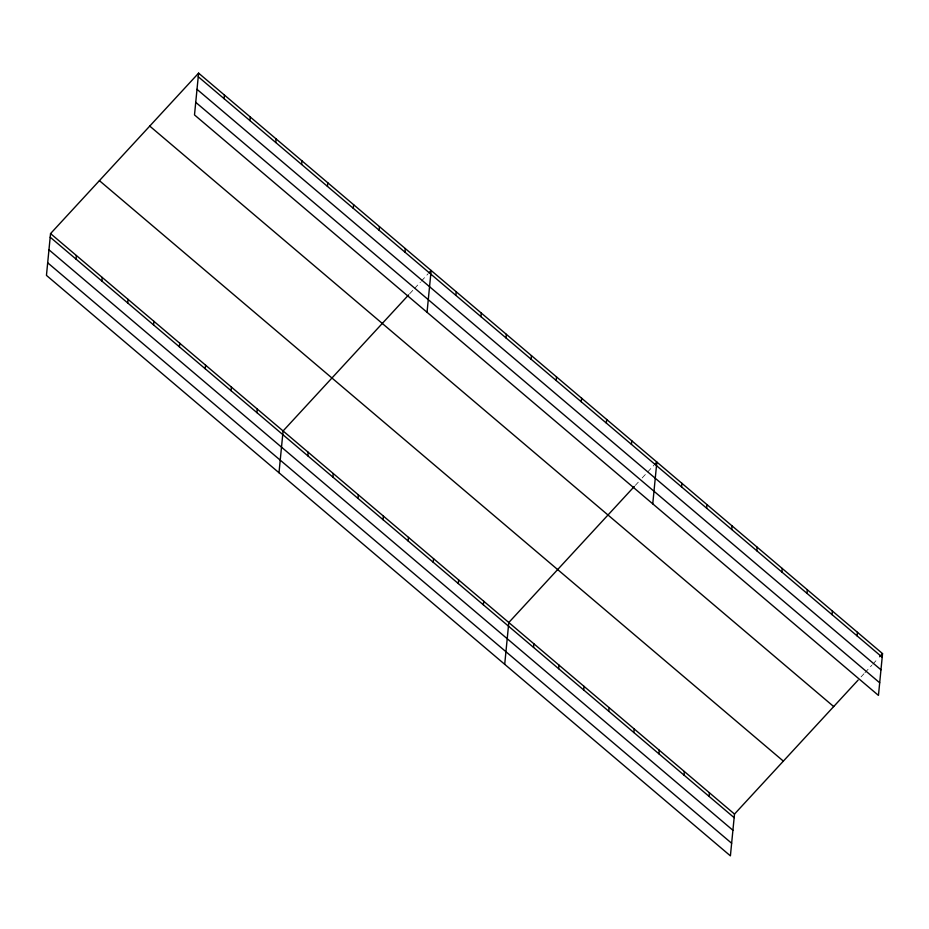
<?xml version="1.0" encoding="UTF-8"?>
<svg xmlns="http://www.w3.org/2000/svg" width="929" height="929" viewBox="0 0 929 929"><rect width="100%" height="100%" fill="white"/><g stroke="black" fill="none" stroke-linecap="round" stroke-linejoin="round"><path stroke-width="0.7" stroke-dasharray="4.64 3.48" d="M409.643 293.796L413.556 289.558M414.531 288.501L420.396 282.149M421.371 281.081L428.211 273.672M635.343 485.356L638.281 482.174M642.183 477.936L653.911 465.232M861.055 676.904L863.982 673.734M864.957 672.666L871.797 665.257M872.784 664.2L877.661 658.905"/><path stroke-width="1.39" d="M198.597 73.136L194.498 114.929L878.451 695.403L882.55 653.61L198.597 73.136L50.549 233.597L46.45 275.39L730.403 855.864L734.502 814.071L858.117 680.086M76.039 259.121L76.387 255.533M101.876 281.046L102.225 277.457M127.714 302.982L128.063 299.382M153.552 324.906L153.9 321.318M179.39 346.842L179.738 343.242M224.086 98.66L224.435 95.06M205.228 368.767L205.576 365.178M249.924 120.584L250.273 116.996M231.066 390.691L231.414 387.103M275.762 142.509L276.11 138.92M256.903 412.627L257.252 409.027M301.6 164.445L301.948 160.845M278.99 472.756L283.09 430.963L408.667 294.853M327.438 186.369L327.786 182.781M307.824 455.837L308.173 452.249M353.275 208.305L353.624 204.705M332.896 477.123L333.244 473.535M379.113 230.229L379.462 226.641M357.979 498.408L358.327 494.809M404.951 252.154L405.299 248.566M383.05 519.694L383.41 516.094M427.038 312.283L431.137 270.49L429.186 272.615M408.133 540.968L408.481 537.38M455.86 295.376L456.22 291.776M433.216 562.254L433.564 558.666M480.943 316.65L481.292 313.061M458.287 583.54L458.636 579.951M506.026 337.935L506.375 334.347M483.37 604.825L483.719 601.237M531.098 359.221L531.458 355.633M504.702 664.305L508.802 622.523L634.368 486.413M556.181 380.507L556.529 376.919M533.525 647.397L533.873 643.797M581.252 401.792L581.612 398.204M558.608 668.683L558.956 665.083M606.335 423.078L606.683 419.478M583.679 689.957L584.027 686.368M631.418 444.364L631.766 440.764M608.762 711.242L609.11 707.654M652.75 503.843L656.849 462.05L654.887 464.175M633.833 732.528L634.193 728.94M681.572 486.924L681.921 483.335M658.916 753.814L659.265 750.226M706.644 508.209L707.004 504.621M683.999 775.1L684.348 771.511M731.727 529.495L732.075 525.907M709.071 796.385L709.419 792.785M756.81 550.781L757.158 547.193M781.881 572.067L782.241 568.467M806.964 593.352L807.313 589.752M832.036 614.626L832.396 611.038M857.119 635.912L857.467 632.324M879.624 656.78L882.55 653.61M198.237 76.724L882.202 657.198M197.006 89.335L880.959 669.809M195.729 102.318L879.693 682.792M149.743 126.089L833.696 706.563M99.403 180.644L783.356 761.118M50.549 233.597L734.502 814.071M50.201 237.197L734.154 817.671M48.958 249.796L732.911 830.271M47.681 262.791L731.646 843.265"/></g></svg>
